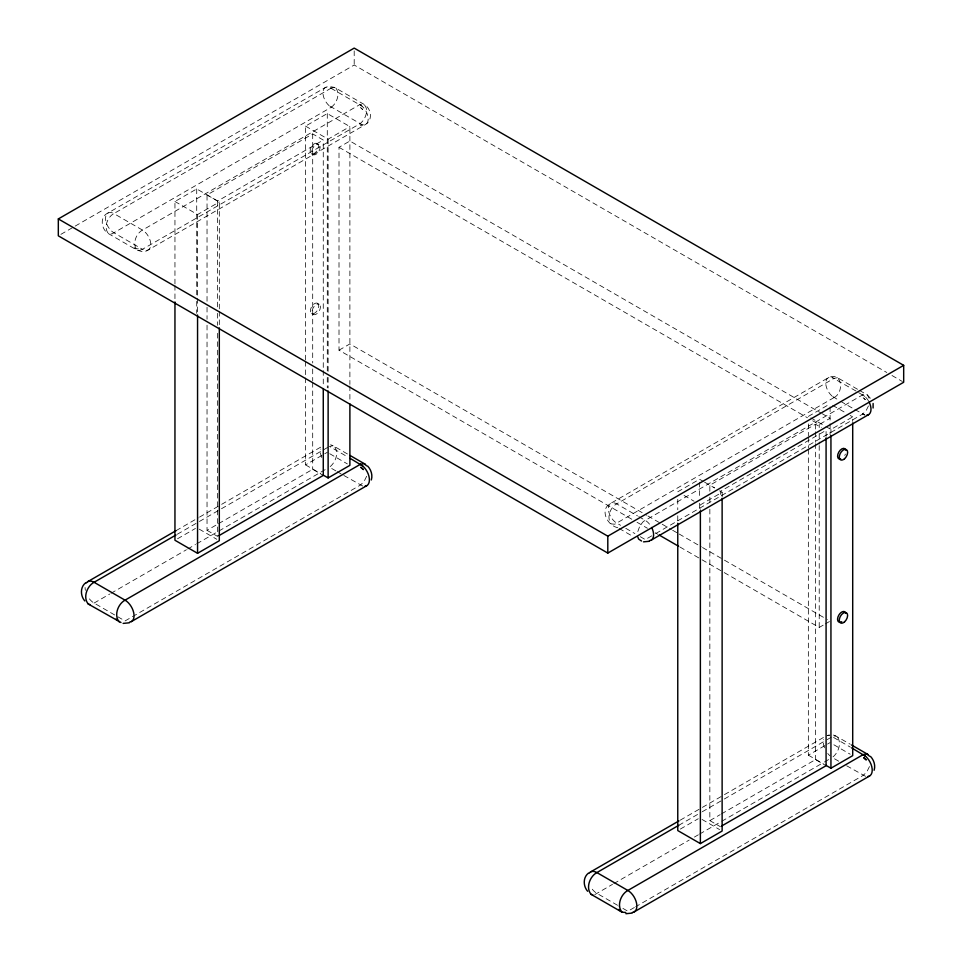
<?xml version="1.0" encoding="UTF-8"?>
<svg xmlns="http://www.w3.org/2000/svg" width="962" height="962" viewBox="0 0 962 962"><rect width="100%" height="100%" fill="white"/><g stroke="black" fill="none" stroke-linecap="round" stroke-linejoin="round"><path stroke-width="0.72" stroke-dasharray="4.81 3.61" d="M637.83 531.541L639.898 525.733L643.362 521.476L862.686 394.865L864.405 394.204L867.387 394.961L871.837 399.831M366.654 476.262L364.021 481.589L360.413 485.064L125.048 620.947L94.084 603.066A12.722 7.347 60 0 1 87.722 596.356M868.446 405.94L866.016 410.858L862.686 414.069L653.054 535.1M869.468 766.558L866.822 771.885L863.227 775.36L635.666 906.733M335.978 88.155C340.295 94.096 336.796 103.247 331.277 107.251L329.088 105.712L362.025 124.687A11.748 6.782 60 0 0 368.193 118.975A11.748 6.782 60 0 0 362.025 106.145L329.088 87.157L331.277 88.059L334.596 87.422L364.574 104.666C371.224 108.706 372.967 119.973 365.752 124.351L146.44 250.998L142.532 251.743L137.085 250.156L108.478 233.646C101.094 229.533 99.447 216.727 107.997 212.999L325.397 87.482L328.607 86.364L334.596 87.422M331.277 88.059L113.865 213.576A11.748 6.782 60 0 0 105.555 218.374A11.748 6.782 60 0 0 113.865 232.768L142.472 249.278L359.872 123.773C365.536 119.853 369.901 108.538 363.203 103.944L359.872 104.569L142.472 230.086C135.991 233.562 131.95 244.156 137.085 250.156L138.708 250.709L142.472 249.278A11.748 6.782 60 0 0 150.781 244.48A11.748 6.782 60 0 0 142.472 230.086L113.865 213.576C107.383 217.039 103.343 227.633 108.478 233.646L111.953 233.898L331.277 107.251M617.796 527.693C607.19 525.661 599.146 509.187 610.81 503.294L828.21 377.777C842.099 370.983 844.516 392.195 834.09 397.546L831.902 396.007L839.285 400.553M594.817 894.588L612.505 884.355M60.907 234.343L73.894 226.852M75.192 226.094L354.196 65.019L886.796 372.51M174.952 283.946L174.952 201.503L196.717 188.937L219.312 201.984L219.312 309.908M305.531 359.956L305.531 126.118L327.284 113.552L349.891 126.599L349.891 384.415M207.034 301.238L207.034 194.949L312.698 133.934L323.268 140.043L323.268 369.107M207.034 194.949L217.604 201.046L323.268 140.043M174.952 201.503L197.559 214.55L219.312 201.984M305.531 126.118L328.126 139.165L349.891 126.599M631.818 519.252L339.009 350.204L339.009 147.306L349.891 141.017L820.995 413.011M339.009 350.204L349.891 343.915L646.608 515.223M176.142 530.603L198.256 517.845M199.555 517.087L220.358 505.074M221.657 504.328L323.088 445.767M177.309 534.235L198.112 522.222M199.411 521.476L220.214 509.463M221.513 508.718L328.15 447.15M177.513 538.78L195.442 528.439M305.531 377.934L305.531 464.874L323.448 454.533M324.723 453.787L327.284 452.308M207.034 325.204L207.034 530.315L217.34 524.362M218.627 523.617L312.698 469.312L323.268 475.408M94.084 603.066L109.692 594.059M110.991 593.301L186.412 549.759M187.71 549.013L195.514 544.504M196.813 543.758L217.616 531.745M218.915 531L325.541 469.432M837.409 377.717L834.09 378.355L616.678 503.872A11.748 6.782 60 0 0 608.369 508.67A11.748 6.782 60 0 0 616.678 523.063L620.586 525.312M834.09 397.546L614.766 524.194L611.291 523.941C606.156 517.929 610.197 507.335 616.678 503.872L637.481 515.885M677.765 491.798L699.53 479.232L703.294 481.409M808.345 416.414L830.098 403.848M709.848 491.233L709.848 485.245L815.511 424.23L821.38 427.621M812.71 420.791L819.215 424.555L830.098 418.266L822.294 413.756M722.125 496.777L722.125 492.279L700.372 504.846L700.372 509.343M825.913 426.563L830.94 429.461L852.705 416.895L852.705 421.392M651.755 535.846L645.286 539.586L640.091 536.58M724.218 572.594L819.215 627.452L824.061 624.651M825.264 623.953L830.098 621.163L827.5 619.66M680.254 820.153L701.07 808.14M702.368 807.383L723.171 795.382M724.47 794.624L825.901 736.062M678.823 825.288L700.925 812.517M702.224 811.772L723.027 799.759M724.326 799.013L825.757 740.451M827.055 739.694L832.262 736.7M680.326 829.076L698.256 818.734M808.345 449.398L808.345 755.17L826.262 744.828M827.536 744.083L830.098 742.604M709.848 509.199L709.848 820.61L720.153 814.658M721.44 813.912L815.511 759.607L826.081 765.704M613.804 883.597L689.225 840.054M694.42 837.06L698.328 834.8M699.627 834.054L720.43 822.041M721.728 821.295L823.159 762.734M824.458 761.976L829.665 758.982M634.367 907.491L627.861 911.242L618.831 906.024M362.025 106.145L359.872 104.569M834.09 378.355L831.902 377.453L856.192 391.113M868.566 401.07A11.748 6.782 60 0 0 864.838 396.44L857.491 391.871M827.212 735.557L829.376 734.872M138.36 248.845L135.185 248.773L134.151 247.583M347.438 453.956L333.044 445.719L329.449 446.404L347.51 456.83M834.126 735.978L835.858 736.014L850.252 744.251M360.341 125.337L362.433 125.505M330.591 444.745L333.044 445.719M833.405 735.04L835.858 736.014M359.872 123.773L362.025 124.687M854.893 409.559L864.838 414.983M362.746 486.05L342.352 474.627M865.559 776.346L846.452 765.668M862.686 414.069L864.814 415.007M891.99 375.505L902.38 381.505M838.78 378.451L858.284 389.706M859.595 390.464L867.387 394.961L869.107 398.28M840.584 401.298L853.583 408.814M832.611 405.303L845.165 412.554M850.192 415.452L852.705 416.895M810.846 417.869L824.662 425.841M339.009 147.306L807.503 417.785M317.244 143.482A5.916 3.415 -60 0 1 315.368 152.645A5.916 3.415 -60 0 1 310.245 149.687A5.916 3.415 -60 0 1 317.244 143.482L318.915 144.444A5.916 3.415 -60 0 1 317.039 153.607A5.916 3.415 -60 0 1 311.916 150.649A5.916 3.415 -60 0 1 318.915 144.444M311.327 153.728L312.999 154.69M704.557 482.142L714.598 487.938L709.848 485.245M719.612 490.836L722.125 492.279M684.042 495.43L694.095 501.226M317.544 303.27A5.916 3.415 -60 0 1 315.668 312.446A5.916 3.415 -60 0 1 310.546 309.487A5.916 3.415 -60 0 1 317.544 303.27L319.216 304.245A5.916 3.415 -60 0 1 317.34 313.408A5.916 3.415 -60 0 1 312.217 310.449A5.916 3.415 -60 0 1 319.216 304.245M311.628 313.528L313.299 314.49M647.907 515.981L660.918 523.484M662.217 524.242L671.332 529.497M672.63 530.254L677.837 533.261M679.136 534.006L701.262 546.777M702.561 547.534L826.202 618.915M638.792 516.63L645.286 520.382A11.748 6.782 60 0 1 650.637 525.721M637.024 522.258L647.438 528.27M655.242 532.78L657.852 534.283M679.978 547.053L700.793 559.078M702.092 559.824L722.919 571.849M625.781 528.318L634.884 533.573M619.095 528.439L632.094 535.954M833.549 737.445L850.324 747.125M329.798 453.763L347.378 463.912M833.874 744.78L850.192 754.208M335.894 470.911L329.449 467.183C335.425 462.842 339.213 452.934 334.535 446.5M337.193 471.645L341.065 473.881M838.708 761.207L832.262 757.479C838.239 753.138 842.027 743.229 837.349 736.796M305.531 464.874L320.599 473.569M808.345 755.17L823.4 763.864M207.034 530.315L217.604 536.411L217.604 331.301M709.848 820.61L720.418 826.719M199.23 529.148L216.811 539.297M702.044 819.444L719.612 829.593M617.544 905.278L596.897 893.361A12.722 7.347 60 0 1 590.536 886.651M862.686 394.865L864.838 396.44M830.94 429.461L830.94 432.467M830.098 406.854L830.098 434.8M826.081 436.327L826.081 430.339L720.418 491.341L720.418 497.33M819.215 424.555L819.215 427.561M819.215 433.573L819.215 444.083M819.215 445.586L819.215 627.452M815.511 424.23L815.511 430.218M815.511 431.722L815.511 442.195M815.511 443.698L815.511 759.607M808.345 423.917L808.345 435.906M808.345 437.397L808.345 447.895M709.848 497.222L709.848 503.21M699.53 482.239L699.53 497.222M699.53 503.222L699.53 509.211M677.765 499.302L677.765 509.788M677.765 515.788L677.765 521.777M354.196 50.914L354.196 65.019M349.891 385.918L349.891 400.901M328.126 139.165L328.126 371.5M328.126 377.501L328.126 387.987M327.284 113.552L327.284 371.368M327.284 377.369L327.284 387.854M323.268 370.61L323.268 385.582M312.698 133.934L312.698 363.011M312.698 368.999L312.698 380.976M312.698 382.467L312.698 469.312M305.531 361.447L305.531 376.443M219.312 311.411L219.312 326.395M217.604 201.046L217.604 307.347M217.604 313.335L217.604 325.312M207.034 307.239L207.034 319.216M197.559 214.55L197.559 296.993M197.559 298.497L197.559 313.48M196.717 188.937L196.717 295.37M196.717 301.359L196.717 313.347M174.952 285.449L174.952 300.433M845.406 454.088A5.916 3.415 -60 0 1 844.732 455.471M85.39 590.343A12.722 7.347 60 0 1 85.089 587.481M321.657 457.491A12.722 7.347 60 0 1 320.755 449.086M329.124 105.688A11.748 6.782 60 0 1 322.955 92.857A11.748 6.782 60 0 1 329.124 87.145M829.929 755.783A12.722 7.347 60 0 1 827.765 753.486M824.47 747.787A12.722 7.347 60 0 1 823.568 739.381M827.765 735.497A12.722 7.347 60 0 1 829.929 735.702M831.938 395.983A11.748 6.782 60 0 1 825.769 383.153A11.748 6.782 60 0 1 831.938 377.441M360.365 107.419L362.542 109.403L360.365 107.419M863.179 397.715L865.355 399.699L863.179 397.715"/><path stroke-width="1.44" d="M873.099 408.008L873.111 403.487M371.32 479.966C372.835 475.072 371.104 469.733 367.664 466.077M874.133 770.261C875.648 765.367 873.917 760.028 870.478 756.372M85.63 582.84C80.002 587.157 80.363 595.899 84.8 600.949M588.443 873.135C582.816 877.452 583.176 886.194 587.614 891.245M58.321 218.927L354.196 48.1L903.679 365.344L903.679 382.263L607.804 553.078L58.321 235.834L58.321 218.927L607.804 536.171L903.679 365.344M87.722 581.661L176.142 530.603M176.01 534.992L94.084 582.287C87.061 586.038 82.684 597.51 88.251 604.016L120.971 622.498M218.891 535.678L323.268 475.408L323.268 388.576M174.952 301.936L174.952 540.259L197.559 553.306L219.312 540.74L219.312 327.898M323.1 475.024L328.126 477.922L349.891 465.355L349.891 403.908M366.654 465.873L364.021 463.6L360.413 464.285L125.048 600.168C118.025 603.92 113.648 615.391 119.216 621.897M131.409 621.572L366.775 485.69M651.166 540.163L868.566 414.646M590.536 871.957L678.956 820.899M678.823 825.288L596.897 872.582C589.874 876.334 585.497 887.806 591.065 894.311L622.029 912.192L625.781 912.469M721.704 825.973L826.081 765.704L826.081 437.818M677.765 523.28L677.765 830.555L700.372 843.602L722.125 831.036L722.125 498.28M825.913 765.319L830.94 768.217L852.705 755.651L852.705 422.895M869.468 756.168L866.822 753.895L863.227 754.581L627.861 890.463C620.839 894.215 616.462 905.687 622.029 912.192M634.223 911.868L869.588 775.985M350.096 458.321L362.746 465.981A12.722 7.347 60 0 1 369.336 478.463A12.722 7.347 60 0 1 364.911 486.267M851.611 747.871L865.559 756.276A12.722 7.347 60 0 1 872.149 768.758A12.722 7.347 60 0 1 867.724 776.562M129.341 622.799L123.124 623.4M649.254 541.293L643.506 541.846M632.154 913.094L625.925 913.708M641.522 541.005L638.636 539.093L637.83 537.036M88.251 604.016L90.007 604.617M591.065 894.311L592.82 894.913M659.15 535.028L678.667 546.308M350.024 455.447L365.512 464.381M851.538 744.997L868.313 754.677M863.227 754.581L865.523 756.288M360.413 464.285L362.71 465.993M618.855 909.403L619.973 910.689M116.041 619.107L117.16 620.394M830.94 435.461L830.94 768.217M700.372 510.846L700.372 843.602M607.804 536.171L607.804 553.078M328.126 390.981L328.126 477.922M197.559 314.983L197.559 553.306M840.692 459.054A5.916 3.415 -60 0 1 838.816 452.056A5.916 3.415 -60 0 1 845.826 450.18M841.762 621.717A5.916 3.415 -60 0 1 837.589 619.708A5.916 3.415 -60 0 1 841.028 612.541A5.916 3.415 -60 0 1 845.802 613.299M86.291 582.984A12.722 7.347 60 0 1 94.084 582.287L125.048 600.168A12.722 7.347 60 0 1 133.742 612.89A12.722 7.347 60 0 1 129.557 622.149M589.105 873.28A12.722 7.347 60 0 1 596.897 872.582L627.861 890.463A12.722 7.347 60 0 1 636.555 903.186A12.722 7.347 60 0 1 632.359 912.445M869.059 401.972A11.748 6.782 60 0 1 866.846 415.175M651.659 527.489A11.748 6.782 60 0 1 649.446 540.692M360.942 467.364L363.299 469.504L360.942 467.364M863.756 757.659L866.113 759.8L863.756 757.659M844.54 458.778A5.916 3.415 -60 0 0 846.416 449.603A5.916 3.415 -60 0 0 839.405 455.82A5.916 3.415 -60 0 0 844.54 458.778M844.516 621.897A5.916 3.415 -60 0 0 846.392 612.722A5.916 3.415 -60 0 0 839.393 618.927A5.916 3.415 -60 0 0 844.516 621.897"/></g></svg>
